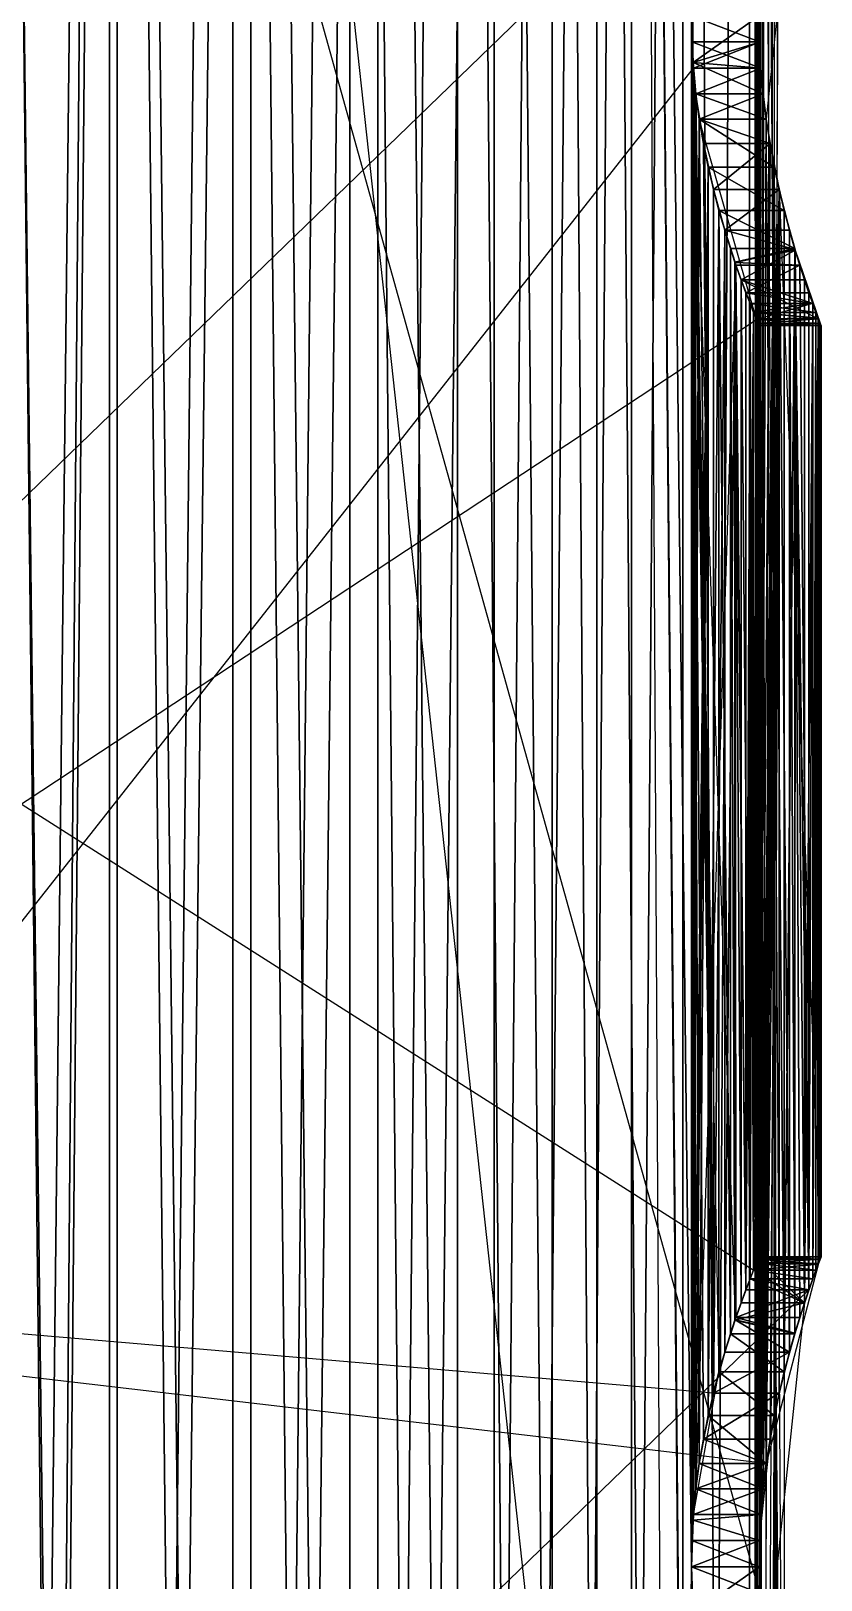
# Model space of a CAD drawing. Extents: x 234 to 504, y 2754 to 8450.
# Drawn here: x 371.6 to 503.5, y 3787.2 to 4045.8 of the extents above; entities that cross this region are included whole.
import ezdxf

# ---------------------------------------------------------------- set-up
doc = ezdxf.new("R2010")
doc.units = 0
doc.layers.get('0').update_dxf_attribs({"linetype": 'CONTINUOUS'})

msp = doc.modelspace()

# ---------------------------------------------------------------- linework, layer by layer
at = {"color": 7}
for points in [[(385.98, 6551.26, -102.26), (363.16, 4652.49, -101.29), (363.16, 6551.26, -101.29), (363.16, 4652.49, -101.29), (385.98, 6551.26, -102.26), (385.98, 4652.49, -102.26), (363.16, 4652.49, -101.29), (363.16, 4652.49, -101.29), (385.98, 4652.49, -102.26), (368.88, 2753.73, -101.17), (363.16, 4652.49, -101.29), (368.88, 2753.73, -101.17), (385.98, 4652.49, -102.26), (385.98, 2753.73, -102.26), (368.88, 2753.73, -101.17), (303.72, 8450.03, -129.98)], [(471.85, 4652.49, -305.4), (471.85, 2753.73, -305.4), (471.85, 2753.73, -305.4), (471.85, 4652.49, -305.4), (481.86, 3789.42, -287.59), (471.85, 2753.73, -305.4), (481.86, 3789.42, -287.59), (471.85, 4652.49, -305.4), (481.86, 4048.34, -287.59), (481.86, 3789.42, -287.59), (481.86, 3789.42, -287.59), (481.86, 4048.34, -287.59), (482.13, 3797.23, -287), (481.86, 3789.42, -287.59), (482.13, 3797.23, -287), (481.86, 4048.34, -287.59), (482.13, 4040.53, -287), (482.13, 3797.23, -287), (482.13, 3797.23, -287), (482.13, 4040.53, -287), (482.2, 4039.59, -286.85), (482.13, 3797.23, -287), (482.13, 5609.69, -287)], [(471.85, 4652.49, -166.21), (471.85, 2753.73, -166.21), (481.86, 3530.49, -184.02), (471.85, 4652.49, -166.21), (481.86, 3530.49, -184.02), (471.85, 2753.73, -166.21), (481.86, 3271.57, -184.02), (481.86, 3530.49, -184.02), (481.86, 3530.49, -184.02), (481.86, 3271.57, -184.02), (481.94, 3275.97, -184.21), (481.86, 3530.49, -184.02), (255.81, 5606.27, -184.21)], [(251.34, 4652.49, -301.47), (493.24, 3785.03, -184.21), (493.16, 3530.49, -184.02), (493.16, 3789.41, -184.02), (493.24, 3785.03, -184.21), (493.16, 3789.41, -184.02), (493.16, 3530.49, -184.02), (491.57, 2753.73, -180.35), (493.16, 3789.41, -184.02), (493.16, 3789.41, -184.02), (491.57, 2753.73, -180.35), (491.57, 4652.49, -180.35), (493.16, 3789.41, -184.02), (491.57, 4652.49, -180.35), (491.57, 2753.73, -180.35), (480.43, 2753.73, -160.41), (491.57, 4652.49, -180.35)], [(363.16, 4652.49, -370.33), (385.98, 2753.73, -369.36), (385.98, 2753.73, -369.36), (363.16, 4652.49, -370.33), (363.16, 2753.73, -370.33), (385.98, 2753.73, -369.36), (363.16, 2753.73, -370.33), (363.16, 4652.49, -370.33)], [(363.6, 4652.49, -111.64), (363.6, 2753.73, -111.64), (384.67, 4652.49, -112.53)], [(363.6, 4652.49, -111.64), (363.6, 2753.73, -111.64), (368.88, 2753.73, -111.52), (384.67, 4652.49, -112.53), (363.6, 2753.73, -111.64), (384.67, 4652.49, -112.53), (368.88, 2753.73, -111.52), (384.67, 2753.73, -112.53), (384.67, 4652.49, -112.53)], [(363.6, 4652.49, -359.98), (363.6, 2753.73, -359.98), (363.6, 2753.73, -359.98), (363.6, 4652.49, -359.98), (384.67, 2753.73, -359.08), (363.6, 2753.73, -359.98), (384.67, 2753.73, -359.08), (363.6, 4652.49, -359.98)], [(384.67, 4652.49, -112.53), (384.67, 2753.73, -112.53), (405.27, 4652.49, -116.97)], [(405.27, 4652.49, -116.97), (384.67, 2753.73, -112.53), (405.27, 2753.73, -116.97), (405.27, 4652.49, -116.97)], [(384.67, 4652.49, -359.08), (384.67, 2753.73, -359.08), (384.67, 2753.73, -359.08), (384.67, 4652.49, -359.08), (405.27, 2753.73, -354.64), (384.67, 2753.73, -359.08), (405.27, 2753.73, -354.64), (384.67, 4652.49, -359.08)], [(385.98, 4652.49, -369.36), (408.3, 2753.73, -364.54), (408.3, 2753.73, -364.54), (385.98, 4652.49, -369.36), (385.98, 2753.73, -369.36), (408.3, 2753.73, -364.54), (385.98, 2753.73, -369.36), (385.98, 4652.49, -369.36)], [(408.3, 4652.49, -107.07), (408.3, 2753.73, -107.07), (385.98, 2753.73, -102.26), (408.3, 4652.49, -107.07)], [(408.3, 4652.49, -107.07), (385.98, 2753.73, -102.26), (385.98, 4652.49, -102.26)], [(405.27, 4652.49, -116.97), (405.27, 2753.73, -116.97), (424.83, 4652.49, -124.83)], [(424.83, 4652.49, -124.83), (405.27, 2753.73, -116.97), (424.83, 2753.73, -124.83), (424.83, 4652.49, -124.83)], [(405.27, 4652.49, -354.64), (405.27, 2753.73, -354.64), (405.27, 2753.73, -354.64), (405.27, 4652.49, -354.64), (424.83, 2753.73, -346.78), (405.27, 2753.73, -354.64), (424.83, 2753.73, -346.78), (405.27, 4652.49, -354.64)], [(408.3, 4652.49, -364.54), (429.49, 2753.73, -356.03), (429.49, 2753.73, -356.03), (408.3, 4652.49, -364.54), (408.3, 2753.73, -364.54), (429.49, 2753.73, -356.03), (408.3, 2753.73, -364.54), (408.3, 4652.49, -364.54)], [(429.49, 4652.49, -115.58), (429.49, 2753.73, -115.58), (408.3, 2753.73, -107.07), (429.49, 4652.49, -115.58)], [(429.49, 4652.49, -115.58), (408.3, 2753.73, -107.07), (408.3, 4652.49, -107.07)], [(424.83, 4652.49, -124.83), (424.83, 2753.73, -124.83), (442.78, 4652.49, -135.88)], [(442.78, 4652.49, -135.88), (424.83, 2753.73, -124.83), (442.78, 2753.73, -135.88), (442.78, 4652.49, -135.88)], [(424.83, 4652.49, -346.78), (424.83, 2753.73, -346.78), (424.83, 2753.73, -346.78), (424.83, 4652.49, -346.78), (442.78, 2753.73, -335.73), (424.83, 2753.73, -346.78), (442.78, 2753.73, -335.73), (424.83, 4652.49, -346.78)], [(429.49, 4652.49, -356.03), (448.94, 2753.73, -344.06), (448.94, 2753.73, -344.06), (429.49, 4652.49, -356.03), (429.49, 2753.73, -356.03), (448.94, 2753.73, -344.06), (429.49, 2753.73, -356.03), (429.49, 4652.49, -356.03)], [(448.94, 4652.49, -127.56), (448.94, 2753.73, -127.56), (429.49, 2753.73, -115.58), (448.94, 4652.49, -127.56)], [(448.94, 4652.49, -127.56), (429.49, 2753.73, -115.58), (429.49, 4652.49, -115.58)], [(442.78, 4652.49, -135.88), (442.78, 2753.73, -135.88), (458.61, 4652.49, -149.81)], [(458.61, 4652.49, -149.81), (442.78, 2753.73, -135.88), (458.61, 2753.73, -149.81), (458.61, 4652.49, -149.81)], [(442.78, 4652.49, -335.73), (442.78, 2753.73, -335.73), (442.78, 2753.73, -335.73), (442.78, 4652.49, -335.73), (458.61, 2753.73, -321.8), (442.78, 2753.73, -335.73), (458.61, 2753.73, -321.8), (442.78, 4652.49, -335.73)], [(448.94, 4652.49, -344.06), (466.08, 2753.73, -328.97), (466.08, 2753.73, -328.97), (448.94, 4652.49, -344.06), (448.94, 2753.73, -344.06), (466.08, 2753.73, -328.97), (448.94, 2753.73, -344.06), (448.94, 4652.49, -344.06)], [(466.08, 4652.49, -142.64), (466.08, 2753.73, -142.64), (448.94, 2753.73, -127.56), (466.08, 4652.49, -142.64)], [(466.08, 4652.49, -142.64), (448.94, 2753.73, -127.56), (448.94, 4652.49, -127.56)], [(458.61, 4652.49, -149.81), (458.61, 2753.73, -149.81), (471.85, 4652.49, -166.21)], [(471.85, 4652.49, -166.21), (458.61, 2753.73, -149.81), (471.85, 2753.73, -166.21), (471.85, 4652.49, -166.21)], [(458.61, 4652.49, -321.8), (458.61, 2753.73, -321.8), (458.61, 2753.73, -321.8), (458.61, 4652.49, -321.8), (471.85, 2753.73, -305.4), (458.61, 2753.73, -321.8), (471.85, 2753.73, -305.4), (458.61, 4652.49, -321.8)], [(466.08, 4652.49, -328.97), (480.43, 2753.73, -311.2), (480.43, 2753.73, -311.2), (466.08, 4652.49, -328.97), (466.08, 2753.73, -328.97), (480.43, 2753.73, -311.2), (466.08, 2753.73, -328.97), (466.08, 4652.49, -328.97)], [(480.43, 4652.49, -160.41), (480.43, 2753.73, -160.41), (466.08, 2753.73, -142.64), (480.43, 4652.49, -160.41)], [(480.43, 4652.49, -160.41), (466.08, 2753.73, -142.64), (466.08, 4652.49, -142.64)], [(481.94, 3534.89, -184.21), (471.85, 4652.49, -166.21), (481.86, 3530.49, -184.02), (471.85, 4652.49, -166.21), (481.94, 3534.89, -184.21), (481.86, 3789.41, -184.02), (471.85, 4652.49, -166.21)], [(471.85, 4652.49, -166.21), (481.86, 3789.41, -184.02), (481.86, 4048.33, -184.02), (471.85, 4652.49, -166.21)], [(471.85, 4652.49, -166.21), (482.13, 2753.73, -184.61)], [(480.43, 4652.49, -311.2), (491.57, 2753.73, -291.27), (491.57, 2753.73, -291.27), (480.43, 4652.49, -311.2), (480.43, 2753.73, -311.2), (491.57, 2753.73, -291.27), (480.43, 2753.73, -311.2), (480.43, 4652.49, -311.2)], [(491.57, 4652.49, -180.35), (480.43, 2753.73, -160.41), (480.43, 4652.49, -160.41)], [(493.16, 4566.18, -287.59), (491.57, 2753.73, -291.27), (491.57, 4652.49, -291.27)], [(503.03, 2753.73, -224.39), (491.57, 4652.49, -180.35)], [(491.57, 4652.49, -180.35), (493.16, 3530.49, -184.02), (493.24, 3526.1, -184.21), (491.57, 2753.73, -180.35), (493.16, 3530.49, -184.02), (493.16, 4307.26, -184.02)], [(493.24, 4302.87, -184.21), (493.16, 4048.34, -184.02), (493.16, 4307.26, -184.02), (493.24, 4043.95, -184.21), (493.16, 3789.41, -184.02), (493.16, 4048.34, -184.02), (493.24, 4043.95, -184.21), (493.16, 4048.34, -184.02), (493.16, 3789.41, -184.02), (491.57, 4652.49, -180.35), (493.16, 4048.34, -184.02), (493.16, 4048.34, -184.02), (491.57, 4652.49, -180.35)], [(491.57, 4652.49, -291.27), (491.57, 2753.73, -291.27), (493.16, 4566.18, -287.59), (491.57, 2753.73, -291.27), (491.57, 4652.49, -291.27)], [(495.7, 4591.44, -281.02), (493.84, 3517.46, -285.92)], [(493.24, 4561.77, -287.4), (491.57, 2753.73, -291.27), (493.16, 4307.26, -287.59), (491.57, 2753.73, -291.27), (493.24, 4561.77, -287.4)], [(494.35, 4290, -186.98), (493.16, 4048.34, -184.02), (493.24, 3785.03, -184.21), (493.47, 3780.66, -184.77), (493.16, 3530.49, -184.02), (493.24, 3785.03, -184.21), (493.16, 3530.49, -184.02), (493.47, 3780.66, -184.77), (493.85, 3776.37, -185.69), (493.16, 3530.49, -184.02), (493.16, 3530.49, -184.02), (493.85, 3776.37, -185.69), (494.35, 3772.16, -186.98), (493.16, 3530.49, -184.02), (493.24, 4561.79, -184.21)], [(493.16, 4307.26, -287.59), (491.57, 2753.73, -291.27), (493.84, 4553.15, -285.92)], [(496.5, 3501.5, -192.9), (494.35, 4548.92, -186.98)], [(491.57, 2753.73, -291.27), (493.16, 3271.57, -287.59), (493.16, 3530.49, -287.59), (491.57, 2753.73, -291.27), (493.16, 3530.49, -287.59), (493.16, 3271.57, -287.59), (493.24, 3275.99, -287.4), (493.16, 3530.49, -287.59), (493.16, 3530.49, -287.59), (493.24, 3275.99, -287.4), (493.47, 3280.32, -286.85), (493.16, 3530.49, -287.59), (493.24, 4311.68, -287.4)], [(497.35, 3563.03, -276.1), (493.24, 4311.68, -287.4)], [(493.16, 4307.26, -287.59), (493.47, 4039.59, -286.85), (493.24, 4043.93, -287.4), (493.16, 3789.42, -287.59), (493.47, 4039.59, -286.85), (493.16, 3789.42, -287.59), (493.24, 4043.93, -287.4), (493.16, 4048.34, -287.59), (493.16, 3789.42, -287.59), (493.16, 3789.42, -287.59), (493.16, 4048.34, -287.59), (491.57, 2753.73, -291.27), (493.16, 3789.42, -287.59), (491.57, 2753.73, -291.27), (493.16, 4048.34, -287.59), (493.24, 4302.85, -287.4), (491.57, 2753.73, -291.27), (491.57, 2753.73, -291.27), (493.24, 4302.85, -287.4)], [(493.16, 4307.26, -184.02), (493.24, 4043.95, -184.21), (493.47, 4039.59, -184.77), (493.16, 3789.41, -184.02), (493.24, 4043.95, -184.21), (493.16, 3789.41, -184.02), (493.47, 4039.59, -184.77), (493.85, 4035.29, -185.69), (493.16, 3789.41, -184.02), (493.16, 3789.41, -184.02), (493.85, 4035.29, -185.69), (494.35, 4031.08, -186.98), (493.16, 3789.41, -184.02), (493.24, 3526.1, -184.21)], [(493.16, 4307.26, -184.02), (494.35, 3772.16, -186.98)], [(491.57, 2753.73, -180.35), (493.24, 4302.87, -184.21)], [(493.24, 4302.85, -287.4), (493.16, 4048.34, -287.59), (493.47, 3280.32, -286.85), (493.84, 3284.61, -285.92), (493.16, 3530.49, -287.59), (493.47, 3280.32, -286.85), (493.16, 3530.49, -287.59), (493.84, 3284.61, -285.92), (494.35, 3288.82, -284.63), (493.16, 3530.49, -287.59), (493.16, 3530.49, -287.59), (494.35, 3288.82, -284.63), (495.7, 3296.83, -281.02), (493.16, 3530.49, -287.59), (493.47, 3262.82, -286.85), (493.24, 3267.16, -287.4), (491.57, 2753.73, -291.27), (493.47, 3262.82, -286.85), (491.57, 2753.73, -291.27), (493.24, 3267.16, -287.4), (493.16, 3271.57, -287.59), (491.57, 2753.73, -291.27)], [(493.16, 3530.49, -287.59), (494.35, 4290.01, -284.63)], [(491.57, 2753.73, -291.27), (493.84, 4061.38, -285.92), (494.35, 4065.59, -284.63), (495.7, 4282.01, -281.02), (493.84, 4061.38, -285.92), (493.84, 4061.38, -285.92), (495.7, 4282.01, -281.02), (493.47, 4057.09, -286.85), (493.84, 4061.38, -285.92), (494.35, 4065.59, -284.63), (495.7, 4073.59, -281.02), (495.7, 4282.01, -281.02), (494.35, 4065.59, -284.63), (495.7, 4282.01, -281.02), (495.7, 4073.59, -281.02), (497.35, 4080.87, -276.1), (495.7, 4282.01, -281.02)], [(495.7, 4282.01, -281.02), (493.24, 4052.76, -287.4), (493.47, 4057.09, -286.85), (495.7, 4282.01, -281.02), (495.7, 3246.32, -281.02)], [(496.5, 4278.26, -192.9), (493.85, 4061.39, -185.69), (493.47, 4057.1, -184.77), (496.5, 4278.26, -192.9), (494.98, 3250.24, -188.62)], [(497.35, 4274.73, -276.1), (493.84, 3543.53, -285.92)], [(235.63, 3837.47, -255.12), (501.49, 4094.58, -212.49)], [(500.75, 4092.44, -262.96), (494.35, 4031.09, -284.63), (483.17, 4031.09, -284.63), (493.84, 4035.3, -285.92), (494.35, 4031.09, -284.63), (493.84, 4035.3, -285.92), (483.17, 4031.09, -284.63), (482.61, 4035.3, -285.92), (493.84, 4035.3, -285.92), (493.84, 4035.3, -285.92), (482.61, 4035.3, -285.92), (493.47, 4039.59, -286.85), (493.84, 4035.3, -285.92), (493.47, 4039.59, -286.85), (482.61, 4035.3, -285.92), (482.2, 4039.59, -286.85), (493.47, 4039.59, -286.85), (493.47, 4039.59, -286.85), (482.2, 4039.59, -286.85), (493.24, 4043.93, -287.4), (493.47, 4039.59, -286.85), (493.24, 4043.93, -287.4), (482.2, 4039.59, -286.85), (482.13, 4040.53, -287), (493.24, 4043.93, -287.4), (493.24, 4043.93, -287.4), (482.13, 4040.53, -287), (493.16, 4048.34, -287.59), (493.24, 4043.93, -287.4), (493.16, 4048.34, -287.59), (482.13, 4040.53, -287), (481.86, 4048.34, -287.59)], [(244.77, 3738.05, -229.23), (482.2, 4039.59, -286.85), (482.61, 4035.3, -285.92), (482.13, 3797.23, -287), (482.2, 4039.59, -286.85), (486.45, 3821.95, -276.1), (484.65, 3814.67, -281.02), (486.45, 4015.81, -276.1), (486.45, 3821.95, -276.1), (486.45, 4015.81, -276.1), (484.65, 3814.67, -281.02), (484.65, 4023.08, -281.02), (486.45, 4015.81, -276.1), (484.65, 4023.08, -281.02), (484.65, 3814.67, -281.02), (483.17, 3806.67, -284.63), (484.65, 4023.08, -281.02), (484.65, 4023.08, -281.02), (483.17, 3806.67, -284.63), (482.61, 3802.47, -285.92), (484.65, 4023.08, -281.02), (482.61, 4035.3, -285.92), (483.17, 4031.09, -284.63), (482.13, 3797.23, -287), (482.61, 4035.3, -285.92), (482.13, 3797.23, -287), (483.17, 4031.09, -284.63), (484.65, 4023.08, -281.02), (482.13, 3797.23, -287), (482.13, 3797.23, -287), (484.65, 4023.08, -281.02), (482.2, 3798.17, -286.85), (482.13, 3797.23, -287), (482.2, 3798.17, -286.85), (484.65, 4023.08, -281.02), (482.61, 3802.47, -285.92), (482.2, 3798.17, -286.85), (486.45, 3821.95, -276.1), (486.45, 4015.81, -276.1), (488.36, 3828.29, -270.02), (486.45, 3821.95, -276.1), (488.36, 3828.29, -270.02), (486.45, 4015.81, -276.1), (488.36, 4009.47, -270.02), (488.36, 3828.29, -270.02), (488.36, 3828.29, -270.02), (488.36, 4009.47, -270.02), (489.13, 3830.58, -267.22), (488.36, 3828.29, -270.02), (489.13, 3830.58, -267.22), (488.36, 4009.47, -270.02), (489.13, 4007.17, -267.22), (489.13, 3830.58, -267.22), (489.13, 3830.58, -267.22), (489.13, 4007.17, -267.22), (490.16, 3833.51, -262.96), (489.13, 3830.58, -267.22), (490.16, 3833.51, -262.96), (489.13, 4007.17, -267.22), (490.16, 4004.24, -262.96), (490.16, 3833.51, -262.96), (490.16, 3833.51, -262.96), (490.16, 4004.24, -262.96), (491.65, 3837.47, -255.12), (490.16, 3833.51, -262.96), (491.65, 3837.47, -255.12), (490.16, 4004.24, -262.96), (491.65, 4000.29, -255.12), (491.65, 3837.47, -255.12), (491.65, 3837.47, -255.12), (491.65, 4000.29, -255.12), (492.23, 3838.93, -250.99), (491.65, 3837.47, -255.12), (491.65, 4000.29, -255.12), (492.23, 3998.83, -250.99), (492.23, 3838.93, -250.99), (491.65, 4000.29, -255.12), (492.23, 3838.93, -250.99), (492.23, 3998.83, -250.99), (492.68, 3997.72, -246.72), (492.23, 3838.93, -250.99), (492.23, 3838.93, -250.99), (492.68, 3997.72, -246.72), (492.68, 3840.04, -246.72), (492.23, 3838.93, -250.99), (492.68, 3840.04, -246.72), (492.68, 3997.72, -246.72), (492.71, 3997.64, -246.35), (492.68, 3840.04, -246.72), (492.68, 3840.04, -246.72), (492.71, 3997.64, -246.35), (493, 3840.81, -242.18), (492.68, 3840.04, -246.72), (493, 3840.81, -242.18), (492.71, 3997.64, -246.35), (493, 3996.95, -242.19), (493, 3840.81, -242.18), (493, 3840.81, -242.18), (493, 3996.95, -242.19), (493.14, 3996.6, -238), (493, 3840.81, -242.18), (492.71, 3840.12, -225.27), (492.99, 3840.78, -229.23), (493.14, 3996.6, -233.62), (492.71, 3840.12, -225.27), (493.14, 3996.6, -233.62), (492.99, 3840.78, -229.23), (493.14, 3841.16, -233.63), (493.14, 3996.6, -233.62), (493.14, 3996.6, -233.62), (493.14, 3841.16, -233.63), (493.14, 3996.6, -238), (493.14, 3996.6, -233.62), (493.14, 3996.6, -238), (493.14, 3841.16, -233.63), (493.14, 3841.15, -238), (493.14, 3996.6, -238), (493.14, 3996.6, -238), (493.14, 3841.15, -238), (493, 3840.81, -242.18), (493.14, 3996.6, -238), (493.14, 3996.6, -233.62), (492.99, 3996.97, -229.23), (492.71, 3840.12, -225.27), (493.14, 3996.6, -233.62), (492.71, 3840.12, -225.27), (492.99, 3996.97, -229.23), (492.71, 3997.64, -225.27), (492.71, 3840.12, -225.27), (492.71, 3840.12, -225.27), (492.71, 3997.64, -225.27), (492.23, 3838.93, -220.64), (492.71, 3840.12, -225.27), (492.23, 3838.93, -220.64), (492.71, 3997.64, -225.27), (492.23, 3998.82, -220.64), (492.23, 3838.93, -220.64), (492.23, 3838.93, -220.64), (492.23, 3998.82, -220.64), (491.65, 3837.47, -216.51), (492.23, 3838.93, -220.64), (491.65, 3837.47, -216.51), (492.23, 3998.82, -220.64), (490.96, 3835.66, -212.49), (491.65, 3837.47, -216.51), (490.96, 3835.66, -212.49), (492.23, 3998.82, -220.64), (491.65, 4000.29, -216.49), (490.96, 3835.66, -212.49), (490.96, 3835.66, -212.49), (491.65, 4000.29, -216.49), (490.96, 4002.1, -212.49), (490.96, 3835.66, -212.49), (489.14, 3830.63, -204.46), (489.29, 3831.05, -205.01), (489.14, 4007.12, -204.46), (489.14, 3830.63, -204.46), (489.14, 4007.12, -204.46), (489.29, 3831.05, -205.01), (490.96, 3835.66, -212.49), (489.14, 4007.12, -204.46), (489.14, 4007.12, -204.46), (490.96, 3835.66, -212.49), (489.29, 4006.7, -205.01), (489.14, 4007.12, -204.46), (489.29, 4006.7, -205.01), (490.96, 3835.66, -212.49), (490.96, 4002.1, -212.49), (489.29, 4006.7, -205.01), (482.61, 3802.47, -185.69), (483.17, 3806.67, -186.98), (482.13, 4040.53, -184.61), (482.61, 3802.47, -185.69), (482.13, 4040.53, -184.61), (483.17, 3806.67, -186.98), (483.86, 3810.75, -188.62), (482.13, 4040.53, -184.61), (482.13, 4040.53, -184.61), (483.86, 3810.75, -188.62), (485.52, 3818.42, -192.9), (482.13, 4040.53, -184.61), (481.86, 4048.33, -184.02), (481.86, 3789.41, -184.02), (481.94, 4043.95, -184.21), (481.86, 4048.33, -184.02), (481.94, 4043.95, -184.21), (481.86, 3789.41, -184.02), (481.94, 3793.81, -184.21), (481.94, 4043.95, -184.21), (481.94, 4043.95, -184.21), (481.94, 3793.81, -184.21), (482.13, 4040.53, -184.61), (481.94, 4043.95, -184.21), (482.13, 4040.53, -184.61), (481.94, 3793.81, -184.21), (482.13, 3797.23, -184.61), (482.13, 4040.53, -184.61), (482.13, 4040.53, -184.61), (482.13, 3797.23, -184.61), (482.61, 3802.47, -185.69), (482.13, 4040.53, -184.61), (489.14, 3830.63, -204.46), (489.14, 4007.12, -204.46), (487.41, 3825.25, -198.42), (489.14, 3830.63, -204.46), (487.41, 3825.25, -198.42), (489.14, 4007.12, -204.46), (487.41, 4012.51, -198.42), (487.41, 3825.25, -198.42), (487.41, 3825.25, -198.42), (487.41, 4012.51, -198.42), (485.52, 3818.42, -192.9), (487.41, 3825.25, -198.42), (485.52, 3818.42, -192.9), (487.41, 4012.51, -198.42), (485.52, 4019.34, -192.9), (485.52, 3818.42, -192.9), (485.52, 3818.42, -192.9), (485.52, 4019.34, -192.9), (483.86, 4027.01, -188.62), (485.52, 3818.42, -192.9), (483.86, 4027.01, -188.62), (483.17, 4031.08, -186.98), (485.52, 3818.42, -192.9), (483.86, 4027.01, -188.62), (485.52, 3818.42, -192.9), (483.17, 4031.08, -186.98), (482.61, 4035.29, -185.69), (485.52, 3818.42, -192.9), (485.52, 3818.42, -192.9), (482.61, 4035.29, -185.69), (482.13, 4040.53, -184.61), (485.52, 3818.42, -192.9), (245.52, 3838.93, -250.96)], [(246.8, 3835.66, -212.49), (492.71, 3997.64, -246.35), (492.68, 3997.72, -246.72), (503.08, 3997.72, -246.72), (492.71, 3997.64, -246.35), (483.17, 4031.09, -284.63), (494.35, 4031.09, -284.63), (495.7, 4023.08, -281.02), (483.17, 4031.09, -284.63), (483.17, 4031.09, -284.63), (495.7, 4023.08, -281.02), (484.65, 4023.08, -281.02), (483.17, 4031.09, -284.63), (484.65, 4023.08, -281.02), (495.7, 4023.08, -281.02), (497.35, 4015.81, -276.1), (484.65, 4023.08, -281.02), (484.65, 4023.08, -281.02), (497.35, 4015.81, -276.1), (486.45, 4015.81, -276.1), (484.65, 4023.08, -281.02), (486.45, 4015.81, -276.1), (497.35, 4015.81, -276.1), (499.1, 4009.47, -270.02), (486.45, 4015.81, -276.1), (486.45, 4015.81, -276.1), (499.1, 4009.47, -270.02), (488.36, 4009.47, -270.02), (486.45, 4015.81, -276.1), (488.36, 4009.47, -270.02), (499.1, 4009.47, -270.02), (489.13, 4007.17, -267.22), (488.36, 4009.47, -270.02), (489.13, 4007.17, -267.22), (499.1, 4009.47, -270.02), (499.17, 4009.22, -269.73), (489.13, 4007.17, -267.22), (489.13, 4007.17, -267.22), (499.17, 4009.22, -269.73), (490.16, 4004.24, -262.96), (489.13, 4007.17, -267.22), (490.16, 4004.24, -262.96), (499.17, 4009.22, -269.73), (500.75, 4004.24, -262.96), (490.16, 4004.24, -262.96), (490.16, 4004.24, -262.96), (500.75, 4004.24, -262.96), (502.13, 4000.29, -255.12), (490.16, 4004.24, -262.96), (503.08, 3997.72, -246.72), (492.68, 3997.72, -246.72), (503.03, 3997.83, -247.23), (503.08, 3997.72, -246.72), (503.03, 3997.83, -247.23), (492.68, 3997.72, -246.72), (492.23, 3998.83, -250.99), (503.03, 3997.83, -247.23), (503.03, 3997.83, -247.23), (492.23, 3998.83, -250.99), (502.13, 4000.29, -255.12), (503.03, 3997.83, -247.23), (502.13, 4000.29, -255.12), (492.23, 3998.83, -250.99), (491.65, 4000.29, -255.12), (502.13, 4000.29, -255.12), (502.13, 4000.29, -255.12), (491.65, 4000.29, -255.12), (490.16, 4004.24, -262.96), (502.13, 4000.29, -255.12), (492.71, 3997.64, -246.35), (503.08, 3997.72, -246.72), (493, 3996.95, -242.19), (492.71, 3997.64, -246.35), (493, 3996.95, -242.19), (503.08, 3997.72, -246.72), (503.36, 3996.97, -242.38), (493, 3996.95, -242.19), (493, 3996.95, -242.19), (503.36, 3996.97, -242.38), (493.14, 3996.6, -238), (493, 3996.95, -242.19), (493.14, 3996.6, -238), (503.36, 3996.97, -242.38), (503.5, 3996.6, -238), (493.14, 3996.6, -238), (493.14, 3996.6, -238), (503.5, 3996.6, -238), (493.14, 3996.6, -233.62), (493.14, 3996.6, -238), (493.14, 3996.6, -233.62), (503.5, 3996.6, -238), (503.5, 3996.6, -233.63), (493.14, 3996.6, -233.62), (493.14, 3996.6, -233.62), (503.5, 3996.6, -233.63), (492.99, 3996.97, -229.23), (493.14, 3996.6, -233.62), (492.99, 3996.97, -229.23), (503.5, 3996.6, -233.63), (503.36, 3996.97, -229.23), (492.99, 3996.97, -229.23), (492.99, 3996.97, -229.23), (503.36, 3996.97, -229.23), (492.71, 3997.64, -225.27), (492.99, 3996.97, -229.23), (492.71, 3997.64, -225.27), (503.36, 3996.97, -229.23), (503.03, 3997.83, -224.39), (492.71, 3997.64, -225.27), (492.71, 3997.64, -225.27), (503.03, 3997.83, -224.39), (492.23, 3998.82, -220.64), (492.71, 3997.64, -225.27), (492.23, 3998.82, -220.64), (503.03, 3997.83, -224.39), (502.66, 3998.82, -220.64), (492.23, 3998.82, -220.64), (492.23, 3998.82, -220.64), (502.66, 3998.82, -220.64), (491.65, 4000.29, -216.49), (492.23, 3998.82, -220.64), (491.65, 4000.29, -216.49), (502.66, 3998.82, -220.64), (502.13, 4000.29, -216.5), (491.65, 4000.29, -216.49), (491.65, 4000.29, -216.49), (502.13, 4000.29, -216.5), (490.96, 4002.1, -212.49), (491.65, 4000.29, -216.49), (502.13, 4000.29, -216.5), (501.49, 4002.1, -212.49), (490.96, 4002.1, -212.49), (502.13, 4000.29, -216.5), (490.96, 4002.1, -212.49), (501.49, 4002.1, -212.49), (499.95, 4006.7, -205.01), (490.96, 4002.1, -212.49), (490.96, 4002.1, -212.49), (499.95, 4006.7, -205.01), (489.29, 4006.7, -205.01), (490.96, 4002.1, -212.49), (489.29, 4006.7, -205.01), (499.95, 4006.7, -205.01), (489.14, 4007.12, -204.46), (489.29, 4006.7, -205.01), (489.14, 4007.12, -204.46), (499.95, 4006.7, -205.01), (499.14, 4009.31, -201.77), (489.14, 4007.12, -204.46), (489.14, 4007.12, -204.46), (499.14, 4009.31, -201.77), (487.41, 4012.51, -198.42), (489.14, 4007.12, -204.46), (499.14, 4009.31, -201.77), (498.22, 4012.51, -198.42), (487.41, 4012.51, -198.42), (499.14, 4009.31, -201.77), (487.41, 4012.51, -198.42), (498.22, 4012.51, -198.42), (496.5, 4019.34, -192.9), (487.41, 4012.51, -198.42), (487.41, 4012.51, -198.42), (496.5, 4019.34, -192.9), (485.52, 4019.34, -192.9), (487.41, 4012.51, -198.42), (485.52, 4019.34, -192.9), (496.5, 4019.34, -192.9), (494.98, 4027.01, -188.62), (485.52, 4019.34, -192.9), (485.52, 4019.34, -192.9), (494.98, 4027.01, -188.62), (483.86, 4027.01, -188.62), (485.52, 4019.34, -192.9), (483.86, 4027.01, -188.62), (494.98, 4027.01, -188.62), (483.17, 4031.08, -186.98), (483.86, 4027.01, -188.62), (483.17, 4031.08, -186.98), (494.98, 4027.01, -188.62), (494.35, 4031.08, -186.98), (483.17, 4031.08, -186.98), (483.17, 4031.08, -186.98), (494.35, 4031.08, -186.98), (482.61, 4035.29, -185.69), (483.17, 4031.08, -186.98), (482.61, 4035.29, -185.69), (494.35, 4031.08, -186.98), (493.85, 4035.29, -185.69), (482.61, 4035.29, -185.69), (482.61, 4035.29, -185.69), (493.85, 4035.29, -185.69), (482.13, 4040.53, -184.61), (482.61, 4035.29, -185.69), (482.13, 4040.53, -184.61), (493.85, 4035.29, -185.69), (493.47, 4039.59, -184.77), (482.13, 4040.53, -184.61), (482.13, 4040.53, -184.61), (493.47, 4039.59, -184.77), (481.94, 4043.95, -184.21), (482.13, 4040.53, -184.61), (481.94, 4043.95, -184.21), (493.47, 4039.59, -184.77), (493.24, 4043.95, -184.21), (481.94, 4043.95, -184.21), (481.94, 4043.95, -184.21), (493.24, 4043.95, -184.21), (481.86, 4048.33, -184.02), (481.94, 4043.95, -184.21), (481.86, 4048.33, -184.02), (493.24, 4043.95, -184.21), (493.16, 4048.34, -184.02)], [(491.57, 2753.73, -291.27), (493.84, 4035.3, -285.92), (493.47, 4039.59, -286.85), (493.16, 3789.42, -287.59), (493.84, 4035.3, -285.92), (493.24, 3793.83, -287.4), (495.7, 4023.08, -281.02), (493.16, 3789.42, -287.59), (493.24, 3793.83, -287.4), (493.16, 3789.42, -287.59), (495.7, 4023.08, -281.02), (494.35, 4031.09, -284.63), (493.16, 3789.42, -287.59), (493.16, 3789.42, -287.59), (494.35, 4031.09, -284.63), (493.84, 4035.3, -285.92), (493.16, 3789.42, -287.59), (493.84, 3776.38, -285.92)], [(496.5, 3760.42, -192.9), (494.35, 4031.08, -186.98), (494.98, 4027.01, -188.62), (493.16, 3789.41, -184.02), (494.35, 4031.08, -186.98), (493.16, 3789.41, -184.02), (494.98, 4027.01, -188.62), (496.5, 4019.34, -192.9), (493.16, 3789.41, -184.02), (493.16, 3789.41, -184.02), (496.5, 4019.34, -192.9), (493.24, 3793.81, -184.21), (493.16, 3789.41, -184.02), (493.24, 3793.81, -184.21), (496.5, 4019.34, -192.9), (493.47, 3798.18, -184.77), (493.24, 3793.81, -184.21), (494.98, 3810.75, -188.62), (494.35, 3806.67, -186.98), (496.5, 4019.34, -192.9), (494.98, 3810.75, -188.62), (496.5, 4019.34, -192.9), (494.35, 3806.67, -186.98), (493.85, 3802.47, -185.69), (496.5, 4019.34, -192.9), (496.5, 4019.34, -192.9), (493.85, 3802.47, -185.69), (493.47, 3798.18, -184.77), (496.5, 4019.34, -192.9), (494.35, 3513.23, -186.98)], [(500.75, 3227.48, -262.96), (493.24, 3793.83, -287.4), (493.47, 3798.17, -286.85), (495.7, 4023.08, -281.02), (493.24, 3793.83, -287.4), (495.7, 4023.08, -281.02), (493.47, 3798.17, -286.85), (493.84, 3802.46, -285.92), (495.7, 4023.08, -281.02), (495.7, 4023.08, -281.02), (493.84, 3802.46, -285.92), (494.35, 3806.67, -284.63), (495.7, 4023.08, -281.02), (494.35, 3806.67, -284.63), (495.7, 3814.67, -281.02), (495.7, 4023.08, -281.02), (494.35, 3806.67, -284.63), (495.7, 4023.08, -281.02), (495.7, 3814.67, -281.02), (497.35, 3821.95, -276.1), (495.7, 4023.08, -281.02), (495.7, 4023.08, -281.02), (497.35, 3821.95, -276.1), (497.35, 4015.81, -276.1), (495.7, 4023.08, -281.02), (497.35, 4015.81, -276.1), (497.35, 3821.95, -276.1), (499.1, 4009.47, -270.02), (497.35, 4015.81, -276.1), (497.35, 3239.04, -276.1)], [(235.63, 3578.54, -255.12), (501.49, 3835.66, -212.49), (499.14, 4009.31, -201.77), (499.95, 4006.7, -205.01), (501.49, 3835.66, -212.49), (499.95, 4006.7, -205.01), (501.49, 4002.1, -212.49), (501.49, 3835.66, -212.49), (499.95, 4006.7, -205.01), (501.49, 3835.66, -212.49), (501.49, 4002.1, -212.49), (502.13, 4000.29, -216.5), (501.49, 3835.66, -212.49), (501.49, 3835.66, -212.49), (502.13, 4000.29, -216.5), (502.13, 3837.47, -216.51), (501.49, 3835.66, -212.49), (502.13, 3837.47, -216.51), (502.13, 4000.29, -216.5), (502.66, 3998.82, -220.64), (502.13, 3837.47, -216.51), (502.13, 3837.47, -216.51), (502.66, 3998.82, -220.64), (502.66, 3838.93, -220.64), (502.13, 3837.47, -216.51), (501.49, 3835.66, -212.49), (499.95, 3831.05, -205.01), (499.14, 4009.31, -201.77), (501.49, 3835.66, -212.49), (499.14, 4009.31, -201.77), (499.95, 3831.05, -205.01), (499.14, 3828.44, -201.77), (499.14, 4009.31, -201.77), (499.14, 4009.31, -201.77), (499.14, 3828.44, -201.77), (498.22, 4012.51, -198.42), (499.14, 4009.31, -201.77), (498.22, 4012.51, -198.42), (499.14, 3828.44, -201.77), (498.22, 3825.25, -198.42), (498.22, 4012.51, -198.42), (498.22, 4012.51, -198.42), (498.22, 3825.25, -198.42), (496.5, 4019.34, -192.9), (498.22, 4012.51, -198.42), (496.5, 4019.34, -192.9), (498.22, 3825.25, -198.42), (496.5, 3818.42, -192.9), (496.5, 4019.34, -192.9), (496.5, 4019.34, -192.9), (496.5, 3818.42, -192.9), (494.98, 3810.75, -188.62), (496.5, 4019.34, -192.9), (503.5, 3841.16, -233.63), (503.36, 3840.78, -229.23), (503.5, 3996.6, -233.63), (503.5, 3841.16, -233.63), (502.66, 3838.93, -220.64), (502.66, 3998.82, -220.64), (503.03, 3839.93, -224.39), (502.66, 3838.93, -220.64), (503.03, 3839.93, -224.39), (502.66, 3998.82, -220.64), (503.03, 3997.83, -224.39), (503.03, 3839.93, -224.39), (503.03, 3839.93, -224.39), (503.03, 3997.83, -224.39), (503.36, 3840.78, -229.23), (503.03, 3839.93, -224.39), (503.36, 3840.78, -229.23), (503.03, 3997.83, -224.39), (503.36, 3996.97, -229.23), (503.36, 3840.78, -229.23), (503.36, 3840.78, -229.23), (503.36, 3996.97, -229.23), (503.5, 3996.6, -233.63), (503.36, 3840.78, -229.23), (503.5, 3841.16, -233.63), (503.5, 3996.6, -233.63), (503.5, 3841.15, -238), (503.5, 3841.16, -233.63), (503.5, 3841.15, -238), (503.5, 3996.6, -233.63), (503.5, 3996.6, -238), (503.5, 3841.15, -238), (503.5, 3841.15, -238), (503.5, 3996.6, -238), (503.36, 3840.78, -242.37), (503.5, 3841.15, -238), (503.36, 3996.97, -242.38), (503.03, 3839.93, -247.23), (503.5, 3996.6, -238), (503.36, 3996.97, -242.38), (503.5, 3996.6, -238), (503.03, 3839.93, -247.23), (503.08, 3840.04, -246.72), (503.5, 3996.6, -238), (503.5, 3996.6, -238), (503.08, 3840.04, -246.72), (503.36, 3840.78, -242.37), (503.5, 3996.6, -238), (499.1, 4009.47, -270.02), (497.35, 3821.95, -276.1), (499.17, 4009.22, -269.73), (499.1, 4009.47, -270.02), (499.17, 4009.22, -269.73), (497.35, 3821.95, -276.1), (499.1, 3828.29, -270.02), (499.17, 4009.22, -269.73), (499.17, 4009.22, -269.73), (499.1, 3828.29, -270.02), (500.75, 3833.51, -262.96), (499.17, 4009.22, -269.73), (503.36, 3996.97, -242.38), (503.08, 3997.72, -246.72), (503.03, 3839.93, -247.23), (503.36, 3996.97, -242.38), (503.03, 3839.93, -247.23), (503.08, 3997.72, -246.72), (503.03, 3997.83, -247.23), (503.03, 3839.93, -247.23), (503.03, 3839.93, -247.23), (503.03, 3997.83, -247.23), (502.13, 3837.47, -255.12), (503.03, 3839.93, -247.23), (502.13, 3837.47, -255.12), (503.03, 3997.83, -247.23), (502.13, 4000.29, -255.12), (502.13, 3837.47, -255.12), (502.13, 3837.47, -255.12), (502.13, 4000.29, -255.12), (500.75, 3833.51, -262.96), (502.13, 3837.47, -255.12), (500.75, 3833.51, -262.96), (502.13, 4000.29, -255.12), (500.75, 4004.24, -262.96), (500.75, 3833.51, -262.96), (500.75, 3833.51, -262.96), (500.75, 4004.24, -262.96), (499.17, 4009.22, -269.73), (500.75, 3833.51, -262.96), (236.18, 4001.82, -213.05)], [(493.24, 3785.03, -184.21), (481.86, 3789.41, -184.02), (481.94, 3785.03, -184.21), (481.86, 3789.41, -184.02), (493.24, 3785.03, -184.21), (493.16, 3789.41, -184.02), (481.86, 3789.41, -184.02), (481.86, 3789.41, -184.02), (493.16, 3789.41, -184.02), (481.94, 3793.81, -184.21), (481.86, 3789.41, -184.02), (481.94, 3793.81, -184.21), (493.16, 3789.41, -184.02), (493.24, 3793.81, -184.21), (481.94, 3793.81, -184.21), (481.94, 3793.81, -184.21), (493.24, 3793.81, -184.21), (482.13, 3797.23, -184.61), (481.94, 3793.81, -184.21), (482.13, 3797.23, -184.61), (493.24, 3793.81, -184.21), (493.47, 3798.18, -184.77), (482.13, 3797.23, -184.61), (482.13, 3797.23, -184.61), (493.47, 3798.18, -184.77), (482.61, 3802.47, -185.69), (482.13, 3797.23, -184.61), (482.61, 3802.47, -185.69), (493.47, 3798.18, -184.77), (493.85, 3802.47, -185.69), (482.61, 3802.47, -185.69), (482.61, 3802.47, -185.69), (493.85, 3802.47, -185.69), (483.17, 3806.67, -186.98), (482.61, 3802.47, -185.69), (483.17, 3806.67, -186.98), (493.85, 3802.47, -185.69), (494.35, 3806.67, -186.98), (483.17, 3806.67, -186.98), (483.17, 3806.67, -186.98), (494.35, 3806.67, -186.98), (483.86, 3810.75, -188.62), (483.17, 3806.67, -186.98), (494.35, 3806.67, -186.98), (494.98, 3810.75, -188.62), (483.86, 3810.75, -188.62), (494.35, 3806.67, -186.98), (483.86, 3810.75, -188.62), (494.98, 3810.75, -188.62), (496.5, 3818.42, -192.9), (483.86, 3810.75, -188.62), (483.86, 3810.75, -188.62), (496.5, 3818.42, -192.9), (485.52, 3818.42, -192.9), (483.86, 3810.75, -188.62), (485.52, 3818.42, -192.9), (496.5, 3818.42, -192.9), (498.22, 3825.25, -198.42), (485.52, 3818.42, -192.9), (485.52, 3818.42, -192.9), (498.22, 3825.25, -198.42), (487.41, 3825.25, -198.42), (485.52, 3818.42, -192.9), (487.41, 3825.25, -198.42), (498.22, 3825.25, -198.42), (489.14, 3830.63, -204.46), (487.41, 3825.25, -198.42), (489.14, 3830.63, -204.46), (498.22, 3825.25, -198.42), (499.14, 3828.44, -201.77), (489.14, 3830.63, -204.46), (489.14, 3830.63, -204.46), (499.14, 3828.44, -201.77), (489.29, 3831.05, -205.01), (489.14, 3830.63, -204.46), (499.14, 3828.44, -201.77), (499.95, 3831.05, -205.01), (489.29, 3831.05, -205.01), (499.14, 3828.44, -201.77), (489.29, 3831.05, -205.01), (499.95, 3831.05, -205.01), (501.49, 3835.66, -212.49), (489.29, 3831.05, -205.01), (489.29, 3831.05, -205.01), (501.49, 3835.66, -212.49), (490.96, 3835.66, -212.49), (489.29, 3831.05, -205.01), (490.96, 3835.66, -212.49), (501.49, 3835.66, -212.49), (491.65, 3837.47, -216.51), (490.96, 3835.66, -212.49), (491.65, 3837.47, -216.51), (501.49, 3835.66, -212.49), (502.13, 3837.47, -216.51), (491.65, 3837.47, -216.51), (491.65, 3837.47, -216.51), (502.13, 3837.47, -216.51), (492.23, 3838.93, -220.64), (491.65, 3837.47, -216.51), (492.23, 3838.93, -220.64), (502.13, 3837.47, -216.51), (502.66, 3838.93, -220.64), (492.23, 3838.93, -220.64), (492.23, 3838.93, -220.64), (502.66, 3838.93, -220.64), (492.71, 3840.12, -225.27), (492.23, 3838.93, -220.64), (492.71, 3840.12, -225.27), (502.66, 3838.93, -220.64), (503.03, 3839.93, -224.39), (492.71, 3840.12, -225.27), (492.71, 3840.12, -225.27), (503.03, 3839.93, -224.39), (492.99, 3840.78, -229.23), (492.71, 3840.12, -225.27), (492.99, 3840.78, -229.23), (503.03, 3839.93, -224.39), (503.36, 3840.78, -229.23), (492.99, 3840.78, -229.23), (492.99, 3840.78, -229.23), (503.36, 3840.78, -229.23), (493.14, 3841.16, -233.63), (492.99, 3840.78, -229.23), (493.14, 3841.16, -233.63), (503.36, 3840.78, -229.23), (503.5, 3841.16, -233.63), (493.14, 3841.16, -233.63), (493.14, 3841.16, -233.63), (503.5, 3841.16, -233.63), (493.14, 3841.15, -238), (493.14, 3841.16, -233.63), (493.14, 3841.15, -238), (503.5, 3841.16, -233.63), (503.5, 3841.15, -238), (493.14, 3841.15, -238), (493.14, 3841.15, -238), (503.5, 3841.15, -238), (493, 3840.81, -242.18), (493.14, 3841.15, -238), (493, 3840.81, -242.18), (503.5, 3841.15, -238), (503.36, 3840.78, -242.37), (493, 3840.81, -242.18), (493, 3840.81, -242.18), (503.36, 3840.78, -242.37), (492.68, 3840.04, -246.72), (493, 3840.81, -242.18), (500.75, 3833.51, -262.96), (491.65, 3837.47, -255.12), (502.13, 3837.47, -255.12), (500.75, 3833.51, -262.96), (502.13, 3837.47, -255.12), (491.65, 3837.47, -255.12), (492.23, 3838.93, -250.99), (502.13, 3837.47, -255.12), (502.13, 3837.47, -255.12), (492.23, 3838.93, -250.99), (503.03, 3839.93, -247.23), (502.13, 3837.47, -255.12), (503.03, 3839.93, -247.23), (492.23, 3838.93, -250.99), (492.68, 3840.04, -246.72), (503.03, 3839.93, -247.23), (503.03, 3839.93, -247.23), (492.68, 3840.04, -246.72), (503.08, 3840.04, -246.72), (503.03, 3839.93, -247.23), (503.08, 3840.04, -246.72), (492.68, 3840.04, -246.72), (503.36, 3840.78, -242.37), (503.08, 3840.04, -246.72), (494.35, 3806.67, -284.63), (484.65, 3814.67, -281.02), (495.7, 3814.67, -281.02), (494.35, 3806.67, -284.63), (495.7, 3814.67, -281.02), (484.65, 3814.67, -281.02), (486.45, 3821.95, -276.1), (495.7, 3814.67, -281.02), (495.7, 3814.67, -281.02), (486.45, 3821.95, -276.1), (497.35, 3821.95, -276.1), (495.7, 3814.67, -281.02), (497.35, 3821.95, -276.1), (486.45, 3821.95, -276.1), (488.36, 3828.29, -270.02), (497.35, 3821.95, -276.1), (497.35, 3821.95, -276.1), (488.36, 3828.29, -270.02), (499.1, 3828.29, -270.02), (497.35, 3821.95, -276.1), (499.1, 3828.29, -270.02), (488.36, 3828.29, -270.02), (489.13, 3830.58, -267.22), (499.1, 3828.29, -270.02), (499.1, 3828.29, -270.02), (489.13, 3830.58, -267.22), (500.75, 3833.51, -262.96), (499.1, 3828.29, -270.02), (500.75, 3833.51, -262.96), (489.13, 3830.58, -267.22), (490.16, 3833.51, -262.96), (500.75, 3833.51, -262.96), (500.75, 3833.51, -262.96), (490.16, 3833.51, -262.96), (491.65, 3837.47, -255.12), (500.75, 3833.51, -262.96), (494.35, 3772.17, -284.63)], [(482.13, 3781.61, -287), (493.16, 3789.42, -287.59), (493.24, 3785.01, -287.4), (493.16, 3789.42, -287.59), (482.13, 3781.61, -287), (481.86, 3789.42, -287.59), (493.16, 3789.42, -287.59), (493.16, 3789.42, -287.59), (481.86, 3789.42, -287.59), (493.24, 3793.83, -287.4), (493.16, 3789.42, -287.59), (493.24, 3793.83, -287.4), (481.86, 3789.42, -287.59), (482.13, 3797.23, -287), (493.24, 3793.83, -287.4), (493.24, 3793.83, -287.4), (482.13, 3797.23, -287), (493.47, 3798.17, -286.85), (493.24, 3793.83, -287.4), (493.47, 3798.17, -286.85), (482.13, 3797.23, -287), (482.2, 3798.17, -286.85), (493.47, 3798.17, -286.85), (493.47, 3798.17, -286.85), (482.2, 3798.17, -286.85), (493.84, 3802.46, -285.92), (493.47, 3798.17, -286.85), (493.84, 3802.46, -285.92), (482.2, 3798.17, -286.85), (482.61, 3802.47, -285.92), (493.84, 3802.46, -285.92), (493.84, 3802.46, -285.92), (482.61, 3802.47, -285.92), (494.35, 3806.67, -284.63), (493.84, 3802.46, -285.92), (494.35, 3806.67, -284.63), (482.61, 3802.47, -285.92), (483.17, 3806.67, -284.63), (494.35, 3806.67, -284.63), (494.35, 3806.67, -284.63), (483.17, 3806.67, -284.63), (484.65, 3814.67, -281.02), (494.35, 3806.67, -284.63), (246.8, 3835.66, -212.49)], [(471.85, 2753.73, -305.4), (481.86, 3789.42, -287.59), (471.85, 2753.73, -305.4)], [(482.13, 3538.3, -287), (481.86, 3789.42, -287.59), (482.13, 3781.61, -287), (481.86, 3789.42, -287.59), (482.13, 3538.3, -287)], [(481.86, 3530.49, -287.59), (481.86, 3789.42, -287.59), (481.86, 3789.42, -287.59), (481.86, 3530.49, -287.59)], [(481.94, 3785.03, -184.21), (481.86, 3789.41, -184.02), (481.94, 3534.89, -184.21)], [(493.16, 3530.49, -287.59), (493.16, 3789.42, -287.59), (491.57, 2753.73, -291.27)], [(493.24, 3785.01, -287.4), (493.16, 3789.42, -287.59), (493.16, 3530.49, -287.59)]]:
    msp.add_polyline3d(points, dxfattribs=at)

doc.saveas('drawing.dxf')
